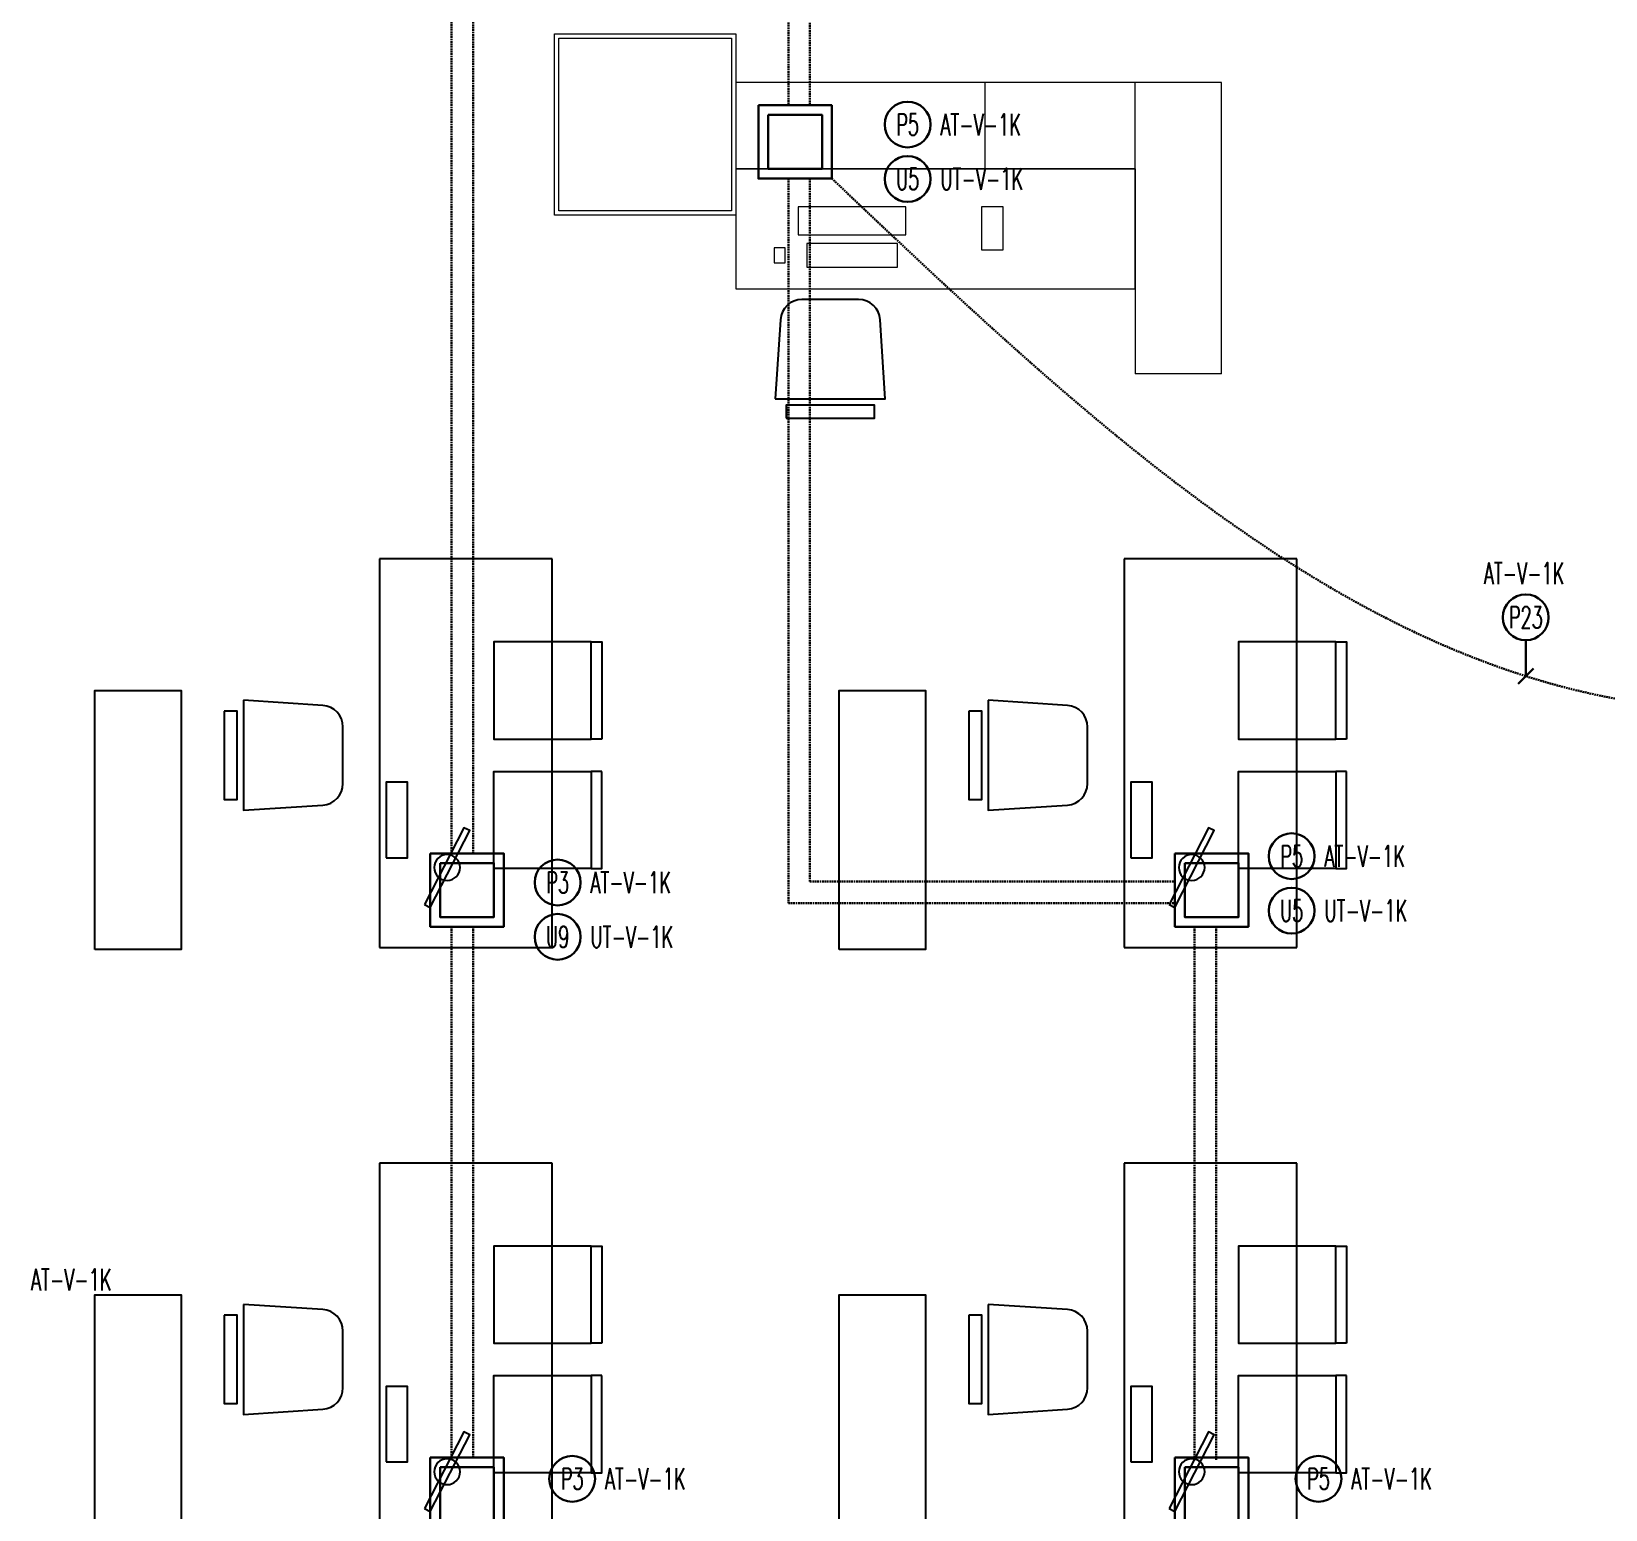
# Model space of a CAD drawing. Extents: x -1439 to 34962, y -872 to 8330.
# Drawn here: x 17357 to 18086, y 1811 to 2496 of the extents above; entities that cross this region are included whole.
import ezdxf
from ezdxf.enums import TextEntityAlignment as Align

# ---------------------------------------------------------------- set-up
doc = ezdxf.new("R2010")
doc.units = 0
doc.linetypes.add('HIDDEN', pattern=[0.375, 0.25, -0.125])
doc.layers.get('0').update_dxf_attribs({"color": 9, "lineweight": 9})
for name, color, linetype, lineweight in [('01', 9, 'Continuous', 9), ('05', 9, 'Continuous', 9), ('14', 9, 'Continuous', 9), ('E-KABLO', 7, 'Continuous', 30), ('E-LINYE', 7, 'Continuous', 30), ('E-YAZI', 7, 'Continuous', 30)]:
    doc.layers.add(name, color=color, linetype=linetype, lineweight=lineweight)
doc.styles.add('E-YAZI', font='txttw.shx')

# ---------------------------------------------------------------- blocks, each defined once
blk = doc.blocks.new('p-kolon-80x80-vw')
at = {"layer": '01'}
blk.add_lwpolyline([(-40, -40), (-40, 40), (40, 40), (40, -40)], close=True, dxfattribs=at)
blk = doc.blocks.new('m-çalışma dolap modül')
at = {"lineweight": -3, "ltscale": 0.5}
blk.add_lwpolyline([(0, 40), (120, 40), (120, 0), (0, 0)], close=True, dxfattribs=at)
blk = doc.blocks.new('m-vw-sandalye-02')
at = {"lineweight": -3, "ltscale": 0.5}
for points in [[(-22.5, 0), (-22.5, -5), (22.5, -5), (22.5, 0)], [(-22.5, -5), (22.5, -5), (22.5, -50), (-22.5, -50)]]:
    blk.add_lwpolyline(points, close=True, dxfattribs=at)
blk = doc.blocks.new('m-vw-sandalye')
at = {"lineweight": -3, "ltscale": 0.5}
blk.add_lwpolyline([(-20.5, 0), (20.5, 0), (20.5, -6), (-20.5, -6)], close=True, dxfattribs=at)
blk.add_lwpolyline([(-25.5, -9), (25.5, -9), (23.11, -45.65, -0.395265), (13.13, -55), (-13.13, -55, -0.395265), (-23.11, -45.65)], format="xyb", close=True, dxfattribs=at)
blk = doc.blocks.new('m-vw-çalışma-p-01')
at = {"lineweight": -3, "ltscale": 0.5}
for p, q in [((11.93, 179.03), (91.93, 179.03)), ((11.93, -0.97), (11.93, 179.03)), ((91.93, 179.03), (91.93, -0.97)), ((91.93, -0.97), (11.93, -0.97))]:
    blk.add_line(p, q, dxfattribs=at)
for points in [[(32.8, 159.16), (35.47, 160.53), (53.74, 124.95), (51.08, 123.58)], [(15, 137.5), (25, 137.5), (25, 102.5), (15, 102.5)]]:
    blk.add_lwpolyline(points, close=True, dxfattribs=at)
blk.add_circle((43.27, 142.05), 6, dxfattribs=at)
at = {"lineweight": -3, "ltscale": 0.5, "xscale": -1, "rotation": 270}
blk.add_blockref('m-vw-sandalye-02', (115, 120), dxfattribs=at)
at = {"lineweight": -3, "rotation": 90}
blk.add_blockref('m-vw-sandalye', (-60, 90), dxfattribs=at)
at = {"lineweight": -3, "ltscale": 0.5, "rotation": 270}
blk.add_blockref('m-vw-sandalye-02', (115, 60), dxfattribs=at)
blk = doc.blocks.new('m-vw-bilgisayar-2')
for points in [[(38, 60), (18, 60), (18, 70), (38, 70)], [(25, 25), (38, 25), (38, -25), (25, -25)], [(10, 21), (21, 21), (21, -21), (10, -21)], [(12, -31), (19, -31), (19, -36), (12, -36)]]:
    blk.add_lwpolyline(points, close=True)
blk = doc.blocks.new('E-DÖŞEME BUAT')
at = {"layer": 'E-YAZI', "color": 3}
blk.add_lwpolyline([(-34, 34), (0, 34), (0, 0), (-34, 0)], close=True, dxfattribs=at)
at = {"layer": 'E-YAZI', "color": 5}
blk.add_lwpolyline([(-29.5, 29.5), (-4.5, 29.5), (-4.5, 4.5), (-29.5, 4.5)], close=True, dxfattribs=at)

msp = doc.modelspace()

# ---------------------------------------------------------------- linework, layer by layer
at = {"layer": '05'}
for p, q in [((17798.45, 2431.99), (17798.45, 2471.99)), ((17867.84, 2431.99), (17867.84, 2471.99)), ((17907.84, 2336.99), (17867.84, 2336.99))]:
    msp.add_line(p, q, dxfattribs=at)
msp.add_lwpolyline([(17907.84, 2336.99), (17907.84, 2471.99), (17682.84, 2471.99), (17682.84, 2431.99), (17867.84, 2431.99), (17867.84, 2336.99)], dxfattribs=at)
msp.add_lwpolyline([(17682.84, 2431.99), (17682.84, 2376.39), (17867.84, 2376.39), (17867.84, 2431.99)], close=True, dxfattribs=at)
at = {"layer": '14'}
msp.add_lwpolyline([(17598.84, 2494.5), (17682.84, 2494.5), (17682.84, 2410.5), (17598.84, 2410.5)], close=True, dxfattribs=at)
at = {"layer": 'E-KABLO', "color": 4, "linetype": 'HIDDEN', "ltscale": 3}
for p, q in [((17717.25, 2777.54), (17717.25, 2461.49)), ((17561.15, 2770.04), (17561.15, 2114.72)), ((17717.25, 2427.49), (17717.25, 2101.73)), ((17717.25, 2101.73), (17886.34, 2101.73)), ((17561.15, 2080.72), (17561.15, 1834.72)), ((17905.4, 2080.72), (17905.4, 1833.72))]:
    msp.add_line(p, q, dxfattribs=at)
at = {"layer": 'E-KABLO', "color": 6, "linetype": 'HIDDEN', "ltscale": 3}
for p, q in [((17707.25, 2767.54), (17707.25, 2461.49)), ((17551.15, 2760.04), (17551.15, 2114.72)), ((17707.25, 2427.49), (17707.25, 2091.73)), ((17707.25, 2091.73), (17886.34, 2091.73)), ((17551.15, 2080.72), (17551.15, 1834.72)), ((17895.4, 2080.72), (17895.4, 1833.72))]:
    msp.add_line(p, q, dxfattribs=at)
at = {"layer": 'E-KABLO', "color": 7, "linetype": 'Continuous'}
for centre in [(17762.47, 2452.5), (17762.47, 2427.28), (18048.87, 2224.13), (17940.41, 2113.42), (17600.32, 2101.26, 0), (17940.41, 2088.2), (17600.32, 2076.04, 0), (17607.08, 1824.86), (17952.84, 1824.86)]:
    msp.add_circle(centre, 10.61, dxfattribs=at)
at = {"layer": 'E-KABLO', "color": 6, "linetype": 'HIDDEN', "ltscale": 3}
msp.add_spline([(17727.34, 2427.49), (18125.59, 2181.87), (18251.98, 2188.27)], degree=3, dxfattribs=at)
at = {"layer": 'E-LINYE', "color": 7, "linetype": 'Continuous'}
for p, q in [((18048.87, 2213.52), (18048.87, 2196.88)), ((18052.39, 2200.44), (18045.36, 2193.32))]:
    msp.add_line(p, q, dxfattribs=at)

# ---------------------------------------------------------------- block references
msp.add_blockref('p-kolon-80x80-vw', (17640.84, 2452.5))
at = {"layer": '05', "xscale": -1, "rotation": 270}
msp.add_blockref('m-vw-bilgisayar-2', (17736.72, 2376.39), dxfattribs=at)
at = {"layer": '05', "lineweight": -3, "xscale": -1, "rotation": 180}
for name, p in [('m-vw-sandalye', (17726.65, 2316.39)), ('m-vw-çalışma-p-01', (17505.84, 2250.22)), ('m-vw-çalışma-p-01', (17850.84, 2250.22)), ('m-vw-çalışma-p-01', (17505.84, 1970.22)), ('m-vw-çalışma-p-01', (17850.84, 1970.22))]:
    msp.add_blockref(name, p, dxfattribs=at)
at = {"layer": '05', "lineweight": -3, "rotation": 90}
for p in [(17425.84, 2070.22), (17770.84, 2070.22), (17425.84, 1790.22), (17770.84, 1790.22)]:
    msp.add_blockref('m-çalışma dolap modül', p, dxfattribs=at)
at = {"layer": 'E-YAZI', "color": 1}
for p in [(17727.34, 2427.49), (17575.34, 2080.72), (17920.34, 2080.72), (17575.34, 1800.72), (17920.34, 1800.72)]:
    msp.add_blockref('E-DÖŞEME BUAT', p, dxfattribs=at)

# ---------------------------------------------------------------- texts
at = {"layer": 'E-KABLO', "color": 3, "linetype": 'Continuous', "style": 'E-YAZI', "width": 0.6}
for s, p in [('P5', (17762.47, 2452.5)), ('U5', (17762.47, 2427.28)), ('P23', (18048.87, 2224.13)), ('P5', (17940.41, 2113.42)), ('P3', (17600.32, 2101.26, 0)), ('U5', (17940.41, 2088.2)), ('U9', (17600.32, 2076.04, 0)), ('P3', (17607.08, 1824.86)), ('P5', (17952.84, 1824.86))]:
    msp.add_text(s, height=10, dxfattribs=at).set_placement(p, align=Align.MIDDLE_CENTER)
at = {"layer": 'E-YAZI', "color": 3, "style": 'E-YAZI', "width": 0.6}
for s, p in [('AT-V-1K', (17777.65, 2447.5, 0)), ('UT-V-1K', (17777.65, 2422.28, 0)), ('AT-V-1K', (18029.45, 2239.47, 0)), ('AT-V-1K', (17955.59, 2108.43, 0)), ('AT-V-1K', (17615.5, 2096.26)), ('UT-V-1K', (17955.59, 2083.2, 0)), ('UT-V-1K', (17615.5, 2071.03)), ('AT-V-1K', (17356.3, 1912.12)), ('AT-V-1K', (17622.27, 1819.86, 0)), ('AT-V-1K', (17968.02, 1819.86, 0))]:
    msp.add_text(s, height=10, dxfattribs=at).set_placement(p)

doc.saveas('drawing.dxf')
